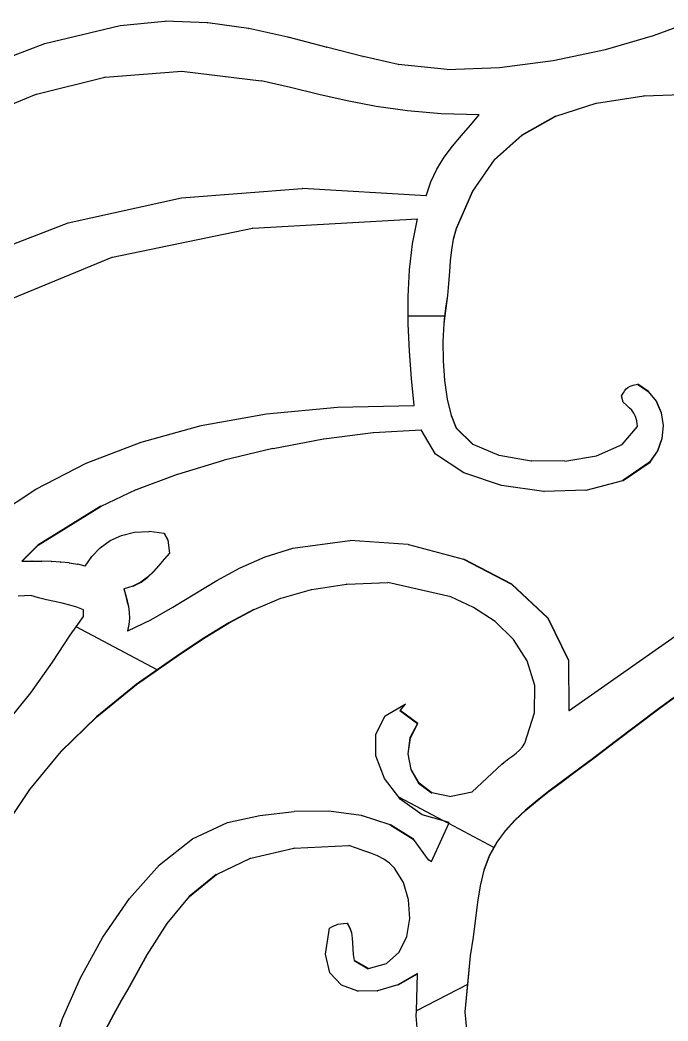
# Model space of a CAD drawing. Header units: inches. Extents: x 3672 to 10975, y -27382 to -746.
# Drawn here: x 6229.31 to 6235.15, y -26991.21 to -26982.19 of the extents above; entities that cross this region are included whole.
import ezdxf

# ---------------------------------------------------------------- set-up
doc = ezdxf.new("R2010")
doc.units = ezdxf.units.IN
doc.header["$LTSCALE"] = 17
doc.header["$MEASUREMENT"] = 0
doc.layers.add('25 BOT BAR', color=12, linetype='Continuous', lineweight=25)

# ---------------------------------------------------------------- blocks, each defined once
blk = doc.blocks.new('A$C261f3448')
for p, q in [((23.0983, 16.1976), (23.7778, 16.3585)), ((23.7778, 16.3585), (24.1786, 16.3965)), ((24.1786, 16.3965), (24.1817, 16.3965)), ((24.5635, 16.3827), (24.1817, 16.3965)), ((24.5635, 16.3827), (24.5665, 16.3827)), ((24.9334, 16.3304), (24.5665, 16.3827)), ((28.5863, 16.2695), (28.9648, 16.4084)), ((24.9334, 16.3304), (24.9364, 16.3304)), ((25.2893, 16.2532), (24.9364, 16.3304)), ((25.2893, 16.2532), (25.2924, 16.2532)), ((25.6323, 16.1646), (25.2924, 16.2532)), ((28.1509, 16.1438), (28.5863, 16.2695)), ((22.4921, 15.9663), (23.0983, 16.1976)), ((25.6323, 16.1646), (25.6353, 16.1646)), ((25.9632, 16.0781), (25.6353, 16.1646)), ((25.9632, 16.0781), (25.9662, 16.0781)), ((26.283, 16.0071), (25.9662, 16.0781)), ((27.6807, 16.0431), (28.1509, 16.1438)), ((26.283, 16.0071), (26.2861, 16.0071)), ((26.7245, 15.9631), (26.2861, 16.0071)), ((26.7245, 15.9631), (27.1978, 15.979)), ((27.1978, 15.979), (27.6807, 16.0431)), ((23.021, 15.7402), (23.6386, 15.8942)), ((23.6416, 15.8942), (23.6386, 15.8942)), ((23.6416, 15.8942), (24.3328, 15.9486)), ((24.3328, 15.9486), (25.0463, 15.8608)), ((25.311, 15.7985), (25.0463, 15.8608)), ((25.5666, 15.7372), (25.311, 15.7985)), ((22.4626, 15.5087), (23.0179, 15.7402)), ((23.0179, 15.7402), (23.021, 15.7402)), ((25.8218, 15.6799), (25.5666, 15.7372)), ((28.072, 15.659), (28.4983, 15.7259)), ((28.5014, 15.7259), (28.4983, 15.7259)), ((28.5014, 15.7259), (28.9944, 15.7436)), ((26.0853, 15.6298), (25.8218, 15.6799)), ((26.3657, 15.59), (26.0853, 15.6298)), ((27.7059, 15.5413), (28.0689, 15.659)), ((28.0689, 15.659), (28.072, 15.659)), ((26.6719, 15.5635), (26.3657, 15.59)), ((27.0124, 15.5533), (26.6719, 15.5635)), ((26.9345, 15.4604), (27.0124, 15.5533)), ((27.7029, 15.5413), (27.3969, 15.3711)), ((27.4, 15.3711), (27.7059, 15.5413)), ((27.7029, 15.5413), (27.7059, 15.5413)), ((26.8539, 15.3673), (26.9345, 15.4604)), ((26.7742, 15.2718), (26.8539, 15.3673)), ((27.3969, 15.3711), (27.1477, 15.1467)), ((27.1507, 15.1467), (27.4, 15.3711)), ((27.3969, 15.3711), (27.4, 15.3711)), ((26.6991, 15.1717), (26.7742, 15.2718)), ((26.6321, 15.0648), (26.6991, 15.1717)), ((27.1477, 15.1467), (26.9519, 14.8664)), ((26.955, 14.8664), (27.1507, 15.1467)), ((27.1477, 15.1467), (27.1507, 15.1467)), ((26.5768, 14.9487), (26.6321, 15.0648)), ((26.5368, 14.8216), (26.5768, 14.9487)), ((23.3079, 14.5808), (24.3282, 14.8053)), ((24.3282, 14.8053), (25.4168, 14.8891)), ((25.4168, 14.8891), (25.4199, 14.8891)), ((25.4199, 14.8891), (25.4186, 14.889)), ((26.5368, 14.8216), (25.4199, 14.8891)), ((26.9519, 14.8664), (26.8063, 14.5286)), ((26.8093, 14.5286), (26.955, 14.8664)), ((26.9519, 14.8664), (26.955, 14.8664)), ((22.3931, 14.2266), (23.3079, 14.5808)), ((24.9714, 14.5315), (26.458, 14.6163)), ((26.4121, 14.3912), (26.458, 14.6163)), ((23.7069, 14.2711), (24.9684, 14.5315)), ((24.9714, 14.5315), (24.9684, 14.5315)), ((26.8063, 14.5286), (26.7797, 14.4315)), ((26.7828, 14.4315), (26.8093, 14.5286)), ((26.8063, 14.5286), (26.8093, 14.5286)), ((26.3846, 14.1561), (26.4121, 14.3912)), ((26.7797, 14.4315), (26.7627, 14.3347)), ((26.7658, 14.3347), (26.7828, 14.4315)), ((26.7797, 14.4315), (26.7828, 14.4315)), ((22.6525, 13.8361), (23.7039, 14.2711)), ((23.7039, 14.2711), (23.7069, 14.2711)), ((26.7627, 14.3347), (26.7521, 14.237)), ((26.7552, 14.237), (26.7658, 14.3347)), ((26.7627, 14.3347), (26.7658, 14.3347)), ((26.7521, 14.237), (26.7448, 14.1371)), ((26.7479, 14.1371), (26.7552, 14.237)), ((26.7521, 14.237), (26.7552, 14.237)), ((26.3724, 13.9142), (26.3846, 14.1561)), ((26.7448, 14.1371), (26.7376, 14.0336)), ((26.7407, 14.0336), (26.7479, 14.1371)), ((26.7448, 14.1371), (26.7479, 14.1371)), ((26.7376, 14.0336), (26.7275, 13.9255)), ((26.7305, 13.9255), (26.7407, 14.0336)), ((26.7376, 14.0336), (26.7407, 14.0336)), ((26.3729, 13.7369), (26.3724, 13.9142)), ((26.7275, 13.9255), (26.7111, 13.8113)), ((26.7142, 13.8113), (26.7305, 13.9255)), ((26.7275, 13.9255), (26.7305, 13.9255)), ((26.6971, 13.6721), (26.7142, 13.8113)), ((26.7111, 13.8113), (26.702, 13.7369)), ((26.7111, 13.8113), (26.7142, 13.8113)), ((26.702, 13.7369), (26.3729, 13.7369)), ((26.3731, 13.6681), (26.3729, 13.7369)), ((26.702, 13.7369), (26.6941, 13.6721)), ((26.3839, 13.4207), (26.3731, 13.6681)), ((26.6941, 13.6721), (26.6863, 13.5093)), ((26.6894, 13.5093), (26.6971, 13.6721)), ((26.6941, 13.6721), (26.6971, 13.6721)), ((26.6863, 13.5093), (26.6894, 13.5093)), ((26.6863, 13.5093), (26.6884, 13.334)), ((26.6915, 13.334), (26.6894, 13.5093)), ((26.4023, 13.1747), (26.3839, 13.4207)), ((26.6884, 13.334), (26.6915, 13.334)), ((26.6884, 13.334), (26.7009, 13.1573)), ((26.7039, 13.1573), (26.6915, 13.334)), ((26.4257, 12.933), (26.4023, 13.1747)), ((26.7009, 13.1573), (26.7039, 13.1573)), ((26.7009, 13.1573), (26.7243, 12.99)), ((26.7274, 12.99), (26.7039, 13.1573)), ((28.34, 13.0827), (28.3546, 13.0957)), ((28.3546, 13.0957), (28.374, 13.1064)), ((28.374, 13.1064), (28.4013, 13.1153)), ((28.4013, 13.1153), (28.4394, 13.1233)), ((28.4394, 13.1233), (28.4425, 13.1233)), ((28.4394, 13.1233), (28.538, 13.0584)), ((28.5411, 13.0584), (28.4425, 13.1233)), ((28.2967, 13.0208), (28.3141, 13.046)), ((28.3126, 12.9623), (28.2967, 13.0208)), ((28.3141, 13.046), (28.3275, 13.0663)), ((28.3275, 13.0663), (28.34, 13.0827)), ((28.538, 13.0584), (28.61, 12.9704)), ((28.538, 13.0584), (28.5411, 13.0584)), ((28.613, 12.9704), (28.5411, 13.0584)), ((25.0971, 12.8572), (25.7358, 12.9182)), ((25.7358, 12.9182), (26.4257, 12.933)), ((26.7243, 12.99), (26.7274, 12.99)), ((26.7243, 12.99), (26.7593, 12.8433)), ((26.7623, 12.8433), (26.7274, 12.99)), ((28.3408, 12.9344), (28.3126, 12.9623)), ((28.3663, 12.911), (28.3408, 12.9344)), ((28.3887, 12.8886), (28.3663, 12.911)), ((28.61, 12.9704), (28.6547, 12.8662)), ((28.61, 12.9704), (28.613, 12.9704)), ((28.6577, 12.8662), (28.613, 12.9704)), ((24.5076, 12.7514), (25.0971, 12.8572)), ((26.7593, 12.8433), (26.7623, 12.8433)), ((26.7593, 12.8433), (26.8063, 12.728)), ((26.8093, 12.728), (26.7623, 12.8433)), ((28.4077, 12.864), (28.3887, 12.8886)), ((28.4227, 12.8337), (28.4077, 12.864)), ((28.4334, 12.7944), (28.4227, 12.8337)), ((28.6547, 12.8662), (28.6577, 12.8662)), ((28.6547, 12.8662), (28.6716, 12.7524)), ((28.6747, 12.7524), (28.6577, 12.8662)), ((23.9654, 12.6021), (24.5076, 12.7514)), ((26.8063, 12.728), (26.9543, 12.5845)), ((26.8063, 12.728), (26.8093, 12.728)), ((26.9574, 12.5845), (26.8093, 12.728)), ((28.3022, 12.5813), (28.4394, 12.7427)), ((28.4394, 12.7427), (28.4334, 12.7944)), ((28.6716, 12.7524), (28.6603, 12.6357)), ((28.6633, 12.6357), (28.6747, 12.7524)), ((28.6716, 12.7524), (28.6747, 12.7524)), ((25.6113, 12.6301), (26.0587, 12.6874)), ((26.0587, 12.6874), (26.0618, 12.6874)), ((26.0618, 12.6874), (26.4892, 12.7134)), ((26.6184, 12.4945), (26.4892, 12.7134)), ((23.4688, 12.4109), (23.9654, 12.6021)), ((25.1564, 12.5457), (25.6082, 12.6301)), ((25.6082, 12.6301), (25.6113, 12.6301)), ((26.9543, 12.5845), (26.9574, 12.5845)), ((26.9574, 12.5845), (27.1912, 12.4849)), ((28.0724, 12.4776), (28.3022, 12.5813)), ((28.6603, 12.6357), (28.62, 12.5229)), ((28.6231, 12.5229), (28.6633, 12.6357)), ((28.6603, 12.6357), (28.6633, 12.6357)), ((25.1533, 12.5457), (24.7128, 12.4387)), ((25.1533, 12.5457), (25.1564, 12.5457)), ((26.8749, 12.3248), (26.6184, 12.4945)), ((27.1912, 12.4849), (27.1942, 12.4849)), ((27.1942, 12.4849), (27.4807, 12.4321)), ((27.7867, 12.4288), (28.0724, 12.4776)), ((28.62, 12.5229), (28.5504, 12.4206)), ((28.5535, 12.4206), (28.6231, 12.5229)), ((28.62, 12.5229), (28.6231, 12.5229)), ((23.0158, 12.1791), (23.4688, 12.4109)), ((24.2961, 12.3133), (24.7097, 12.4387)), ((24.7097, 12.4387), (24.7128, 12.4387)), ((27.4807, 12.4321), (27.4837, 12.4321)), ((27.7867, 12.4288), (27.4837, 12.4321)), ((28.5504, 12.4206), (28.3074, 12.2558)), ((28.3104, 12.2558), (28.5535, 12.4206)), ((28.5504, 12.4206), (28.5535, 12.4206)), ((23.9221, 12.1741), (24.293, 12.3133)), ((24.293, 12.3133), (24.2961, 12.3133)), ((27.2154, 12.2101), (26.8749, 12.3248)), ((27.5965, 12.1564), (27.2154, 12.2101)), ((27.978, 12.1697), (28.3074, 12.2558)), ((28.3074, 12.2558), (28.3104, 12.2558)), ((22.6045, 11.9083), (23.0158, 12.1791)), ((23.6065, 12.0254), (23.9191, 12.1741)), ((23.9191, 12.1741), (23.9221, 12.1741)), ((27.5965, 12.1564), (27.5996, 12.1564)), ((27.975, 12.1697), (27.5996, 12.1564)), ((27.975, 12.1697), (27.978, 12.1697)), ((23.6034, 12.0254), (23.0326, 11.674)), ((23.0357, 11.674), (23.6065, 12.0254)), ((23.6034, 12.0254), (23.6065, 12.0254)), ((23.685, 11.7134), (23.7885, 11.7611)), ((23.7885, 11.7611), (23.9051, 11.7895)), ((23.9051, 11.7895), (24.0339, 11.7956)), ((24.0339, 11.7956), (24.0369, 11.7956)), ((24.1742, 11.7765), (24.0369, 11.7956)), ((24.1742, 11.7765), (24.1773, 11.7765)), ((24.1742, 11.7765), (24.2059, 11.7179)), ((24.209, 11.7179), (24.1773, 11.7765)), ((23.0326, 11.674), (22.8899, 11.5276)), ((22.893, 11.5277), (23.0357, 11.674)), ((23.0326, 11.674), (23.0357, 11.674)), ((23.5203, 11.5717), (23.5954, 11.6492)), ((23.5954, 11.6492), (23.685, 11.7134)), ((24.2059, 11.7179), (24.209, 11.7179)), ((24.2059, 11.7179), (24.2218, 11.6008)), ((24.2248, 11.6008), (24.209, 11.7179)), ((25.0843, 11.5662), (25.3317, 11.6448)), ((25.3317, 11.6448), (25.8459, 11.7149)), ((25.8459, 11.7149), (25.8489, 11.7149)), ((26.3719, 11.6793), (25.8489, 11.7149)), ((26.3719, 11.6793), (26.375, 11.6793)), ((26.375, 11.6793), (26.871, 11.5456)), ((23.4607, 11.4837), (23.5203, 11.5717)), ((24.2218, 11.6008), (24.173, 11.545)), ((24.1761, 11.545), (24.2248, 11.6008)), ((24.2218, 11.6008), (24.2248, 11.6008)), ((24.859, 11.467), (25.0843, 11.5662)), ((22.8899, 11.5276), (22.893, 11.5277)), ((22.893, 11.5277), (22.9797, 11.5281)), ((22.9797, 11.5281), (22.9828, 11.5281)), ((22.9828, 11.5281), (22.9812, 11.5281)), ((22.9828, 11.5281), (23.068, 11.5276)), ((23.068, 11.5276), (23.071, 11.5276)), ((23.1539, 11.5254), (23.071, 11.5276)), ((23.1539, 11.5254), (23.157, 11.5254)), ((23.2369, 11.5206), (23.157, 11.5254)), ((23.2369, 11.5206), (23.24, 11.5206)), ((23.3162, 11.5126), (23.24, 11.5206)), ((23.3162, 11.5126), (23.3192, 11.5126)), ((23.3192, 11.5126), (23.391, 11.5005)), ((23.391, 11.5005), (23.394, 11.5005)), ((23.4607, 11.4837), (23.394, 11.5005)), ((24.1253, 11.4886), (24.076, 11.434)), ((24.079, 11.434), (24.1283, 11.4886)), ((24.173, 11.545), (24.1253, 11.4886)), ((24.1253, 11.4886), (24.1283, 11.4886)), ((24.1283, 11.4886), (24.1761, 11.545)), ((24.173, 11.545), (24.1761, 11.545)), ((24.6494, 11.3539), (24.859, 11.467)), ((26.871, 11.5456), (27.3043, 11.3213)), ((26.871, 11.5456), (26.8741, 11.5456)), ((27.3074, 11.3213), (26.8741, 11.5456)), ((24.0224, 11.3834), (23.9619, 11.3391)), ((23.965, 11.3391), (24.0255, 11.3834)), ((24.076, 11.434), (24.0224, 11.3834)), ((24.0224, 11.3834), (24.0255, 11.3834)), ((24.0255, 11.3834), (24.079, 11.434)), ((24.076, 11.434), (24.079, 11.434)), ((23.8918, 11.3035), (23.8126, 11.2788)), ((23.9619, 11.3391), (23.8918, 11.3035)), ((23.8918, 11.3035), (23.8949, 11.3035)), ((23.8949, 11.3035), (23.965, 11.3391)), ((23.9619, 11.3391), (23.965, 11.3391)), ((24.4492, 11.2337), (24.6494, 11.3539)), ((25.5037, 11.272), (25.8175, 11.321)), ((25.8205, 11.321), (25.8175, 11.321)), ((25.8205, 11.321), (26.1884, 11.3372)), ((26.7587, 11.2056), (26.1884, 11.3372)), ((27.3043, 11.3213), (27.3074, 11.3213)), ((27.3043, 11.3213), (27.633, 11.0141)), ((27.636, 11.0141), (27.3074, 11.3213)), ((22.9697, 11.22), (22.8569, 11.2119)), ((23.0403, 11.1971), (22.9697, 11.22)), ((23.1122, 11.1789), (23.0403, 11.1971)), ((23.8095, 11.2788), (23.8126, 11.2788)), ((23.8095, 11.2788), (23.8238, 11.2243)), ((23.8268, 11.2243), (23.8126, 11.2788)), ((23.8238, 11.2243), (23.8268, 11.2243)), ((23.8238, 11.2243), (23.8379, 11.1713)), ((23.841, 11.1713), (23.8268, 11.2243)), ((24.252, 11.1132), (24.4492, 11.2337)), ((24.9846, 11.0938), (25.2258, 11.1947)), ((25.2258, 11.1947), (25.2289, 11.1947)), ((25.2289, 11.1947), (25.5006, 11.272)), ((25.5006, 11.272), (25.5037, 11.272)), ((26.9635, 11.1118), (26.7587, 11.2056)), ((23.1836, 11.1636), (23.1122, 11.1789)), ((23.2537, 11.1489), (23.1836, 11.1636)), ((23.3212, 11.1329), (23.2537, 11.1489)), ((23.3853, 11.1134), (23.3212, 11.1329)), ((23.4448, 11.0885), (23.3853, 11.1134)), ((23.8379, 11.1713), (23.841, 11.1713)), ((23.8379, 11.1713), (23.85, 11.1188)), ((23.8531, 11.1188), (23.841, 11.1713)), ((23.85, 11.1188), (23.8583, 11.0661)), ((23.85, 11.1188), (23.8531, 11.1188)), ((23.8614, 11.0661), (23.8531, 11.1188)), ((24.0514, 10.9991), (24.252, 11.1132)), ((27.1561, 10.983), (26.9635, 11.1118)), ((23.3789, 10.9361), (23.4448, 11.0299)), ((23.4448, 11.0299), (23.4448, 11.0885)), ((23.8583, 11.0661), (23.8608, 11.0123)), ((23.8583, 11.0661), (23.8614, 11.0661)), ((23.8639, 11.0123), (23.8614, 11.0661)), ((24.9816, 11.0938), (24.7563, 10.9735)), ((24.7594, 10.9735), (24.9846, 11.0938)), ((24.9816, 11.0938), (24.9846, 11.0938)), ((27.633, 11.0141), (27.8182, 10.6314)), ((27.633, 11.0141), (27.636, 11.0141)), ((27.8212, 10.6314), (27.636, 11.0141)), ((27.8241, 10.183), (29.0737, 11.0592)), ((23.3261, 10.861), (23.3789, 10.9361)), ((24.111, 10.5494), (23.3789, 10.9361)), ((23.8558, 10.9566), (23.8412, 10.8982)), ((23.8447, 10.8998), (24.0514, 10.9991)), ((23.8447, 10.8998), (23.8588, 10.9566)), ((23.8608, 11.0123), (23.8558, 10.9566)), ((23.8558, 10.9566), (23.8588, 10.9566)), ((23.8588, 10.9566), (23.8639, 11.0123)), ((23.8608, 11.0123), (23.8639, 11.0123)), ((24.7563, 10.9735), (24.5386, 10.8385)), ((24.5417, 10.8385), (24.7594, 10.9735)), ((24.7563, 10.9735), (24.7594, 10.9735)), ((27.3218, 10.8212), (27.1561, 10.983)), ((23.1657, 10.6178), (23.3261, 10.861)), ((23.8412, 10.8982), (23.8447, 10.8998)), ((24.5386, 10.8385), (24.3169, 10.6932)), ((24.32, 10.6932), (24.5417, 10.8385)), ((24.5386, 10.8385), (24.5417, 10.8385)), ((27.4461, 10.6287), (27.3218, 10.8212)), ((23.9234, 10.4162), (24.32, 10.6932)), ((24.3169, 10.6932), (24.111, 10.5494)), ((24.3169, 10.6932), (24.32, 10.6932)), ((22.9719, 10.3419), (23.1657, 10.6178)), ((27.5144, 10.4075), (27.4461, 10.6287)), ((27.8182, 10.6314), (27.821, 10.1809)), ((27.8182, 10.6314), (27.8212, 10.6314)), ((27.8241, 10.183), (27.8212, 10.6314)), ((24.111, 10.5494), (23.9204, 10.4162)), ((23.9204, 10.4162), (23.5626, 10.1251)), ((23.5657, 10.1251), (23.9234, 10.4162)), ((23.9204, 10.4162), (23.9234, 10.4162)), ((27.5121, 10.16), (27.5144, 10.4075)), ((22.7534, 10.0748), (22.9719, 10.3419)), ((28.8271, 10.3411), (28.6298, 10.1961)), ((28.6328, 10.1961), (28.8301, 10.3411)), ((26.165, 10.133), (26.3465, 10.2394)), ((26.3437, 10.236), (26.2989, 10.1809)), ((26.3019, 10.1809), (26.3495, 10.2394)), ((26.3495, 10.2394), (26.3437, 10.236)), ((26.3465, 10.2394), (26.3437, 10.236)), ((26.3465, 10.2394), (26.3495, 10.2394)), ((23.5626, 10.1251), (23.2422, 9.8122)), ((23.2452, 9.8122), (23.5657, 10.1251)), ((23.5626, 10.1251), (23.5657, 10.1251)), ((26.0801, 9.9686), (26.165, 10.133)), ((26.2989, 10.1809), (26.3019, 10.1809)), ((26.2989, 10.1809), (26.4574, 10.0637)), ((26.4605, 10.0637), (26.3019, 10.1809)), ((27.4247, 9.8881), (27.5121, 10.16)), ((27.821, 10.1809), (27.8241, 10.183)), ((28.6298, 10.1961), (28.4347, 10.0493)), ((28.4377, 10.0493), (28.6328, 10.1961)), ((28.6298, 10.1961), (28.6328, 10.1961)), ((26.4574, 10.0637), (26.3895, 9.936)), ((26.3926, 9.936), (26.4605, 10.0637)), ((26.4574, 10.0637), (26.4605, 10.0637)), ((28.4347, 10.0493), (28.2408, 9.9017)), ((28.2438, 9.9017), (28.4377, 10.0493)), ((28.4347, 10.0493), (28.4377, 10.0493)), ((26.0813, 9.7717), (26.0801, 9.9686)), ((26.3895, 9.936), (26.3692, 9.7916)), ((26.3723, 9.7916), (26.3926, 9.936)), ((26.3895, 9.936), (26.3926, 9.936)), ((27.3777, 9.8233), (27.4038, 9.8535)), ((27.4038, 9.8535), (27.4247, 9.8881)), ((28.2408, 9.9017), (28.0471, 9.7549)), ((28.0502, 9.7549), (28.2438, 9.9017)), ((28.2408, 9.9017), (28.2438, 9.9017)), ((23.2422, 9.8122), (22.9575, 9.47)), ((22.9606, 9.47), (23.2452, 9.8122)), ((23.2422, 9.8122), (23.2452, 9.8122)), ((26.1585, 9.5678), (26.0813, 9.7717)), ((26.3692, 9.7916), (26.3723, 9.7916)), ((26.3692, 9.7916), (26.3956, 9.6487)), ((26.3987, 9.6487), (26.3723, 9.7916)), ((27.282, 9.7476), (27.3153, 9.7716)), ((27.3153, 9.7716), (27.3477, 9.7964)), ((27.3477, 9.7964), (27.3777, 9.8233)), ((28.0471, 9.7549), (27.8528, 9.6099)), ((27.8558, 9.6099), (28.0502, 9.7549)), ((28.0471, 9.7549), (28.0502, 9.7549)), ((26.949, 9.4489), (27.2185, 9.6978)), ((27.2185, 9.6978), (27.2493, 9.7234)), ((27.2493, 9.7234), (27.282, 9.7476)), ((26.3956, 9.6487), (26.4677, 9.5251)), ((26.3956, 9.6487), (26.3987, 9.6487)), ((26.4708, 9.5251), (26.3987, 9.6487)), ((27.8528, 9.6099), (27.748, 9.5332)), ((27.7511, 9.5332), (27.8558, 9.6099)), ((27.8528, 9.6099), (27.8558, 9.6099)), ((26.2888, 9.3989), (26.1585, 9.5678)), ((26.4677, 9.5251), (26.4708, 9.5251)), ((26.4677, 9.5251), (26.5846, 9.4386)), ((26.5877, 9.4386), (26.4708, 9.5251)), ((27.748, 9.5332), (27.6412, 9.4537)), ((27.6443, 9.4537), (27.7511, 9.5332)), ((27.748, 9.5332), (27.7511, 9.5332)), ((22.9575, 9.47), (22.7071, 9.0906)), ((22.7102, 9.0906), (22.9606, 9.47)), ((22.9575, 9.47), (22.9606, 9.47)), ((26.3013, 9.3827), (26.2888, 9.3989)), ((26.6931, 9.1853), (26.2888, 9.3989)), ((26.5846, 9.4386), (26.5877, 9.4386)), ((26.7454, 9.4073), (26.5877, 9.4386)), ((26.7454, 9.4073), (26.949, 9.4489)), ((27.6412, 9.4537), (27.535, 9.3709)), ((27.5381, 9.3709), (27.6443, 9.4537)), ((27.6412, 9.4537), (27.6443, 9.4537)), ((26.4995, 9.2418), (26.3013, 9.3827)), ((27.535, 9.3709), (27.4322, 9.2842)), ((27.4352, 9.2842), (27.5381, 9.3709)), ((27.535, 9.3709), (27.5381, 9.3709)), ((24.745, 9.1708), (25.0344, 9.2358)), ((25.0344, 9.2358), (25.3441, 9.2715)), ((25.6587, 9.2727), (25.3441, 9.2715)), ((25.9506, 9.2345), (25.6587, 9.2727)), ((25.9506, 9.2345), (25.9537, 9.2345)), ((26.2107, 9.152), (25.9537, 9.2345)), ((26.6931, 9.1853), (26.4995, 9.2418)), ((27.4322, 9.2842), (27.3354, 9.1931)), ((27.3385, 9.1931), (27.4352, 9.2842)), ((27.4322, 9.2842), (27.4352, 9.2842)), ((24.4276, 9.0247), (24.745, 9.1708)), ((26.2107, 9.152), (26.2138, 9.152)), ((26.2107, 9.152), (26.4175, 9.0202)), ((26.4206, 9.0202), (26.2138, 9.152)), ((26.5848, 8.8206), (26.7386, 9.1613)), ((26.7429, 9.1708), (26.6931, 9.1853)), ((26.7386, 9.1613), (26.6931, 9.1853)), ((26.7386, 9.1613), (26.7429, 9.1708)), ((27.1444, 8.9469), (26.7386, 9.1613)), ((27.3354, 9.1931), (27.2474, 9.0969)), ((27.2505, 9.0969), (27.3385, 9.1931)), ((27.3354, 9.1931), (27.3385, 9.1931)), ((27.2474, 9.0969), (27.171, 8.9951)), ((27.174, 8.9951), (27.2505, 9.0969)), ((27.2474, 9.0969), (27.2505, 9.0969)), ((24.1309, 8.7885), (24.4276, 9.0247)), ((24.9541, 8.8508), (25.3431, 8.9403)), ((25.3461, 8.9403), (25.3431, 8.9403)), ((25.3461, 8.9403), (25.8394, 8.9657)), ((25.906, 8.9405), (25.8394, 8.9657)), ((25.9722, 8.9175), (25.906, 8.9405)), ((26.4175, 9.0202), (26.4206, 9.0202)), ((26.4175, 9.0202), (26.5526, 8.8341)), ((26.5556, 8.8341), (26.4206, 9.0202)), ((27.1444, 8.9469), (27.1031, 8.8717)), ((27.1062, 8.8717), (27.174, 8.9951)), ((27.171, 8.9951), (27.1444, 8.9469)), ((27.171, 8.9951), (27.174, 8.9951)), ((24.6458, 8.7035), (24.951, 8.8508)), ((24.951, 8.8508), (24.9541, 8.8508)), ((26.0364, 8.8946), (25.9722, 8.9175)), ((26.0975, 8.8697), (26.0364, 8.8946)), ((26.1545, 8.8405), (26.0975, 8.8697)), ((27.1031, 8.8717), (27.0552, 8.7404)), ((27.0583, 8.7404), (27.1062, 8.8717)), ((27.1031, 8.8717), (27.1062, 8.8717)), ((23.8602, 8.4851), (24.1309, 8.7885)), ((26.2061, 8.805), (26.1545, 8.8405)), ((26.2513, 8.7609), (26.2061, 8.805)), ((26.3299, 8.6315), (26.2513, 8.7609)), ((26.5526, 8.8341), (26.5556, 8.8341)), ((26.5848, 8.8206), (26.5556, 8.8341)), ((26.5556, 8.8341), (26.5843, 8.8194)), ((26.5843, 8.8194), (26.5848, 8.8206)), ((24.6427, 8.7035), (24.3978, 8.5047)), ((24.4009, 8.5047), (24.6458, 8.7035)), ((24.6427, 8.7035), (24.6458, 8.7035)), ((27.0552, 8.7404), (27.0221, 8.6013)), ((27.0251, 8.6013), (27.0583, 8.7404)), ((27.0552, 8.7404), (27.0583, 8.7404)), ((26.3768, 8.4745), (26.3299, 8.6315)), ((27.0221, 8.6013), (26.9985, 8.4546)), ((27.0015, 8.4546), (27.0251, 8.6013)), ((27.0221, 8.6013), (27.0251, 8.6013)), ((23.6208, 8.1378), (23.8602, 8.4851)), ((24.3978, 8.5047), (24.1962, 8.2608)), ((24.1992, 8.2608), (24.4009, 8.5047)), ((24.3978, 8.5047), (24.4009, 8.5047)), ((26.3886, 8.3064), (26.3768, 8.4745)), ((26.9985, 8.4546), (26.9592, 8.139)), ((26.9623, 8.139), (27.0015, 8.4546)), ((26.9985, 8.4546), (27.0015, 8.4546)), ((26.3617, 8.1436), (26.3886, 8.3064)), ((24.1962, 8.2608), (24.0174, 7.9781)), ((24.0204, 7.9781), (24.1992, 8.2608)), ((24.1962, 8.2608), (24.1992, 8.2608)), ((25.6266, 7.9851), (25.6647, 8.2192)), ((25.6647, 8.2192), (25.6851, 8.2303)), ((25.6851, 8.2303), (25.7032, 8.2397)), ((25.7032, 8.2397), (25.7207, 8.2473)), ((25.7207, 8.2473), (25.7395, 8.2534)), ((25.7395, 8.2534), (25.7616, 8.258)), ((25.7616, 8.258), (25.7889, 8.2612)), ((25.7889, 8.2612), (25.8232, 8.2632)), ((25.8232, 8.2632), (25.8263, 8.2632)), ((25.8232, 8.2632), (25.848, 8.2198)), ((25.851, 8.2198), (25.8263, 8.2632)), ((25.848, 8.2198), (25.851, 8.2198)), ((25.848, 8.2198), (25.8624, 8.1755)), ((25.8654, 8.1755), (25.851, 8.2198)), ((23.418, 7.7695), (23.6208, 8.1378)), ((25.8624, 8.1755), (25.8694, 8.1299)), ((25.8624, 8.1755), (25.8654, 8.1755)), ((25.8725, 8.1299), (25.8654, 8.1755)), ((25.8694, 8.1299), (25.8725, 8.1299)), ((25.8694, 8.1299), (25.8723, 8.0826)), ((25.8754, 8.0826), (25.8725, 8.1299)), ((26.2926, 8.0029), (26.3617, 8.1436)), ((26.9592, 8.139), (26.9331, 7.9704)), ((26.9362, 7.9704), (26.9623, 8.139)), ((26.9592, 8.139), (26.9623, 8.139)), ((25.8723, 8.0826), (25.8754, 8.0826)), ((25.8723, 8.0826), (25.8741, 8.0331)), ((25.8771, 8.0331), (25.8754, 8.0826)), ((24.0174, 7.9781), (23.8412, 7.663)), ((23.8443, 7.663), (24.0204, 7.9781)), ((24.0174, 7.9781), (24.0204, 7.9781)), ((25.6679, 7.8146), (25.6266, 7.9851)), ((25.8741, 8.0331), (25.8778, 7.9812)), ((25.8741, 8.0331), (25.8771, 8.0331)), ((25.8809, 7.9812), (25.8771, 8.0331)), ((25.8778, 7.9812), (25.8866, 7.9265)), ((25.8778, 7.9812), (25.8809, 7.9812)), ((25.8897, 7.9265), (25.8809, 7.9812)), ((26.1777, 7.9006), (26.2926, 8.0029)), ((26.8868, 7.4634), (26.9362, 7.9704)), ((26.9331, 7.9704), (26.908, 7.7123)), ((26.9331, 7.9704), (26.9362, 7.9704)), ((25.8866, 7.9265), (26.0135, 7.8533)), ((25.8866, 7.9265), (25.8897, 7.9265)), ((26.0155, 7.8539), (25.8897, 7.9265)), ((26.0135, 7.8533), (26.0155, 7.8539)), ((26.0155, 7.8539), (26.1777, 7.9006)), ((23.2572, 7.4035), (23.418, 7.7695)), ((25.7713, 7.7046), (25.6679, 7.8146)), ((26.4574, 7.8094), (26.2798, 7.7075)), ((26.2828, 7.7075), (26.4574, 7.8076)), ((26.4477, 7.4733), (26.4574, 7.8076)), ((26.4574, 7.8076), (26.4574, 7.8094)), ((25.9193, 7.6521), (25.7713, 7.7046)), ((26.2798, 7.7075), (26.0976, 7.6541)), ((26.2798, 7.7075), (26.2828, 7.7075)), ((26.908, 7.7123), (26.4477, 7.4733)), ((26.908, 7.7123), (26.8838, 7.4634)), ((23.8412, 7.663), (23.7851, 7.5654)), ((23.7882, 7.5654), (23.8443, 7.663)), ((23.8412, 7.663), (23.8443, 7.663)), ((25.9193, 7.6521), (25.9223, 7.6521)), ((26.0946, 7.6541), (25.9223, 7.6521)), ((26.0946, 7.6541), (26.0976, 7.6541)), ((23.7851, 7.5654), (23.7148, 7.4416)), ((23.7179, 7.4416), (23.7882, 7.5654)), ((23.7851, 7.5654), (23.7882, 7.5654)), ((23.1436, 7.0628), (23.2572, 7.4035)), ((23.7148, 7.4416), (23.642, 7.2993)), ((23.6451, 7.2993), (23.7179, 7.4416)), ((23.7148, 7.4416), (23.7179, 7.4416)), ((26.4464, 7.429), (26.4477, 7.4733)), ((26.4758, 7.0711), (26.4464, 7.429)), ((26.8838, 7.4634), (26.8868, 7.4634)), ((26.8838, 7.4634), (26.925, 7.0373)), ((26.9281, 7.0373), (26.8868, 7.4634))]:
    blk.add_line(p, q)

msp = doc.modelspace()

# ---------------------------------------------------------------- block references
at = {"layer": '25 BOT BAR'}
msp.add_blockref('A$C261f3448', (6206.4376, -26998.5956), dxfattribs=at)

doc.saveas('drawing.dxf')
